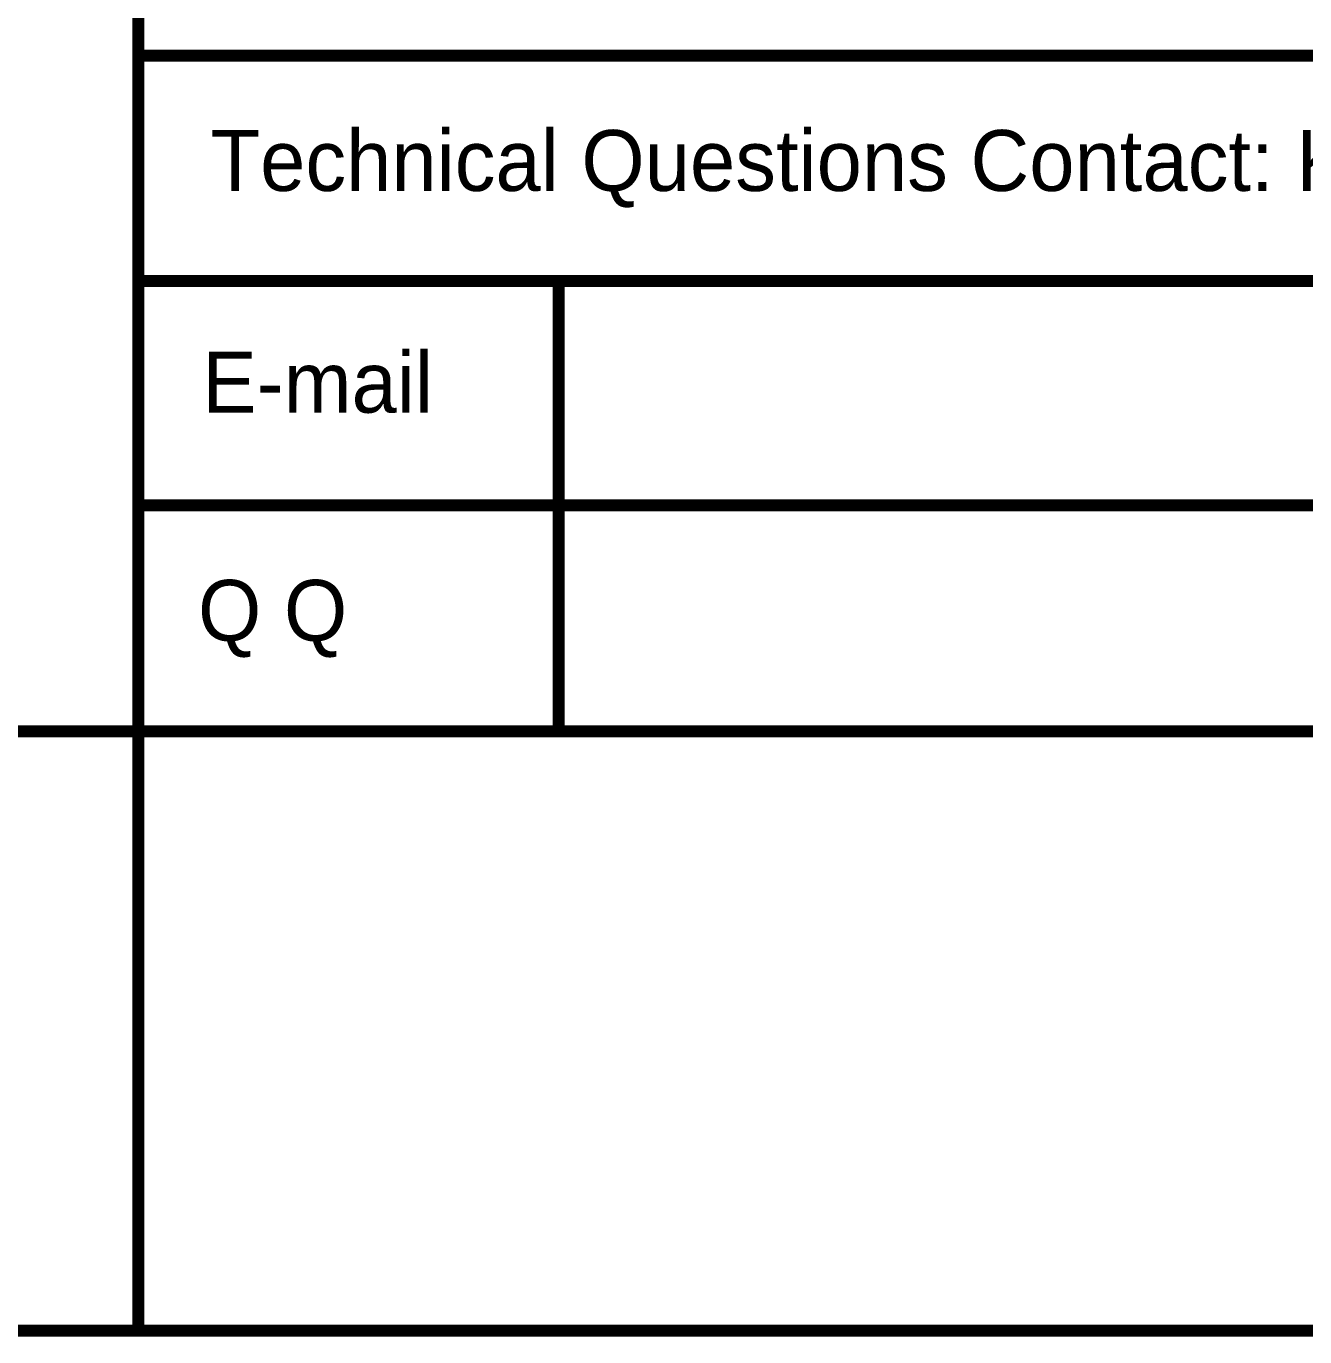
# Model space of a CAD drawing. Extents: x -2963 to -2452, y -1056 to -650.
# Drawn here: x -2710.31 to -2678.3, y -1055.51 to -1022.7 of the extents above; entities that cross this region are included whole.
import ezdxf

# ---------------------------------------------------------------- set-up
doc = ezdxf.new("R2010")
doc.units = 0
doc.header["$MEASUREMENT"] = 0
doc.layers.add('DRILLDRAWING', color=1, linetype='CONTINUOUS')

msp = doc.modelspace()

# ---------------------------------------------------------------- linework, layer by layer
at = {"layer": 'DRILLDRAWING', "const_width": 0.3}
for points in [[(-2707.509, -1055.356), (-2707.509, -996.633)], [(-2707.509, -1023.444), (-2632.509, -1023.444)], [(-2707.509, -1029.084), (-2707.509, -1023.444)], [(-2707.509, -1034.697), (-2707.509, -1029.057)], [(-2707.509, -1029.084), (-2632.509, -1029.084)], [(-2696.982, -1029.856), (-2696.982, -1029.084)], [(-2696.982, -1040.356), (-2696.982, -1029.856)], [(-2707.509, -1034.697), (-2482.509, -1034.697)], [(-2932.509, -1040.356), (-2482.539, -1040.356)], [(-2707.509, -1055.356), (-2707.509, -1040.356)], [(-2962.509, -1055.356), (-2452.523, -1055.356)]]:
    msp.add_lwpolyline(points, dxfattribs=at)
at = {"layer": 'DRILLDRAWING', "const_width": 0.15}
for points in [[(-2707.583, -1023.444, 1), (-2707.434, -1023.444, 1)], [(-2707.583, -1023.444, 1), (-2707.434, -1023.444, 1)], [(-2707.583, -1029.057, 1), (-2707.434, -1029.057, 1)], [(-2707.583, -1029.084, 1), (-2707.434, -1029.084, 1)], [(-2707.583, -1029.084, 1), (-2707.434, -1029.084, 1)], [(-2697.057, -1029.084, 1), (-2696.907, -1029.084, 1)], [(-2697.057, -1029.856, 1), (-2696.907, -1029.856, 1)], [(-2697.057, -1029.856, 1), (-2696.907, -1029.856, 1)], [(-2707.583, -1034.697, 1), (-2707.434, -1034.697, 1)], [(-2707.583, -1034.697, 1), (-2707.434, -1034.697, 1)], [(-2707.583, -1040.356, 1), (-2707.434, -1040.356, 1)], [(-2697.057, -1040.356, 1), (-2696.907, -1040.356, 1)], [(-2707.583, -1055.356, 1), (-2707.434, -1055.356, 1)], [(-2707.583, -1055.356, 1), (-2707.434, -1055.356, 1)]]:
    msp.add_lwpolyline(points, format="xyb", close=True, dxfattribs=at)

# ---------------------------------------------------------------- texts
at = {"layer": 'DRILLDRAWING'}
for s, p in [('Technical Questions Contact: Kivy', (-2705.702, -1026.827)), ('E-mail', (-2705.904, -1032.377)), ('Q Q', (-2706.012, -1038.087))]:
    msp.add_text(s, height=1.524, dxfattribs=at).set_placement(p)

doc.saveas('drawing.dxf')
